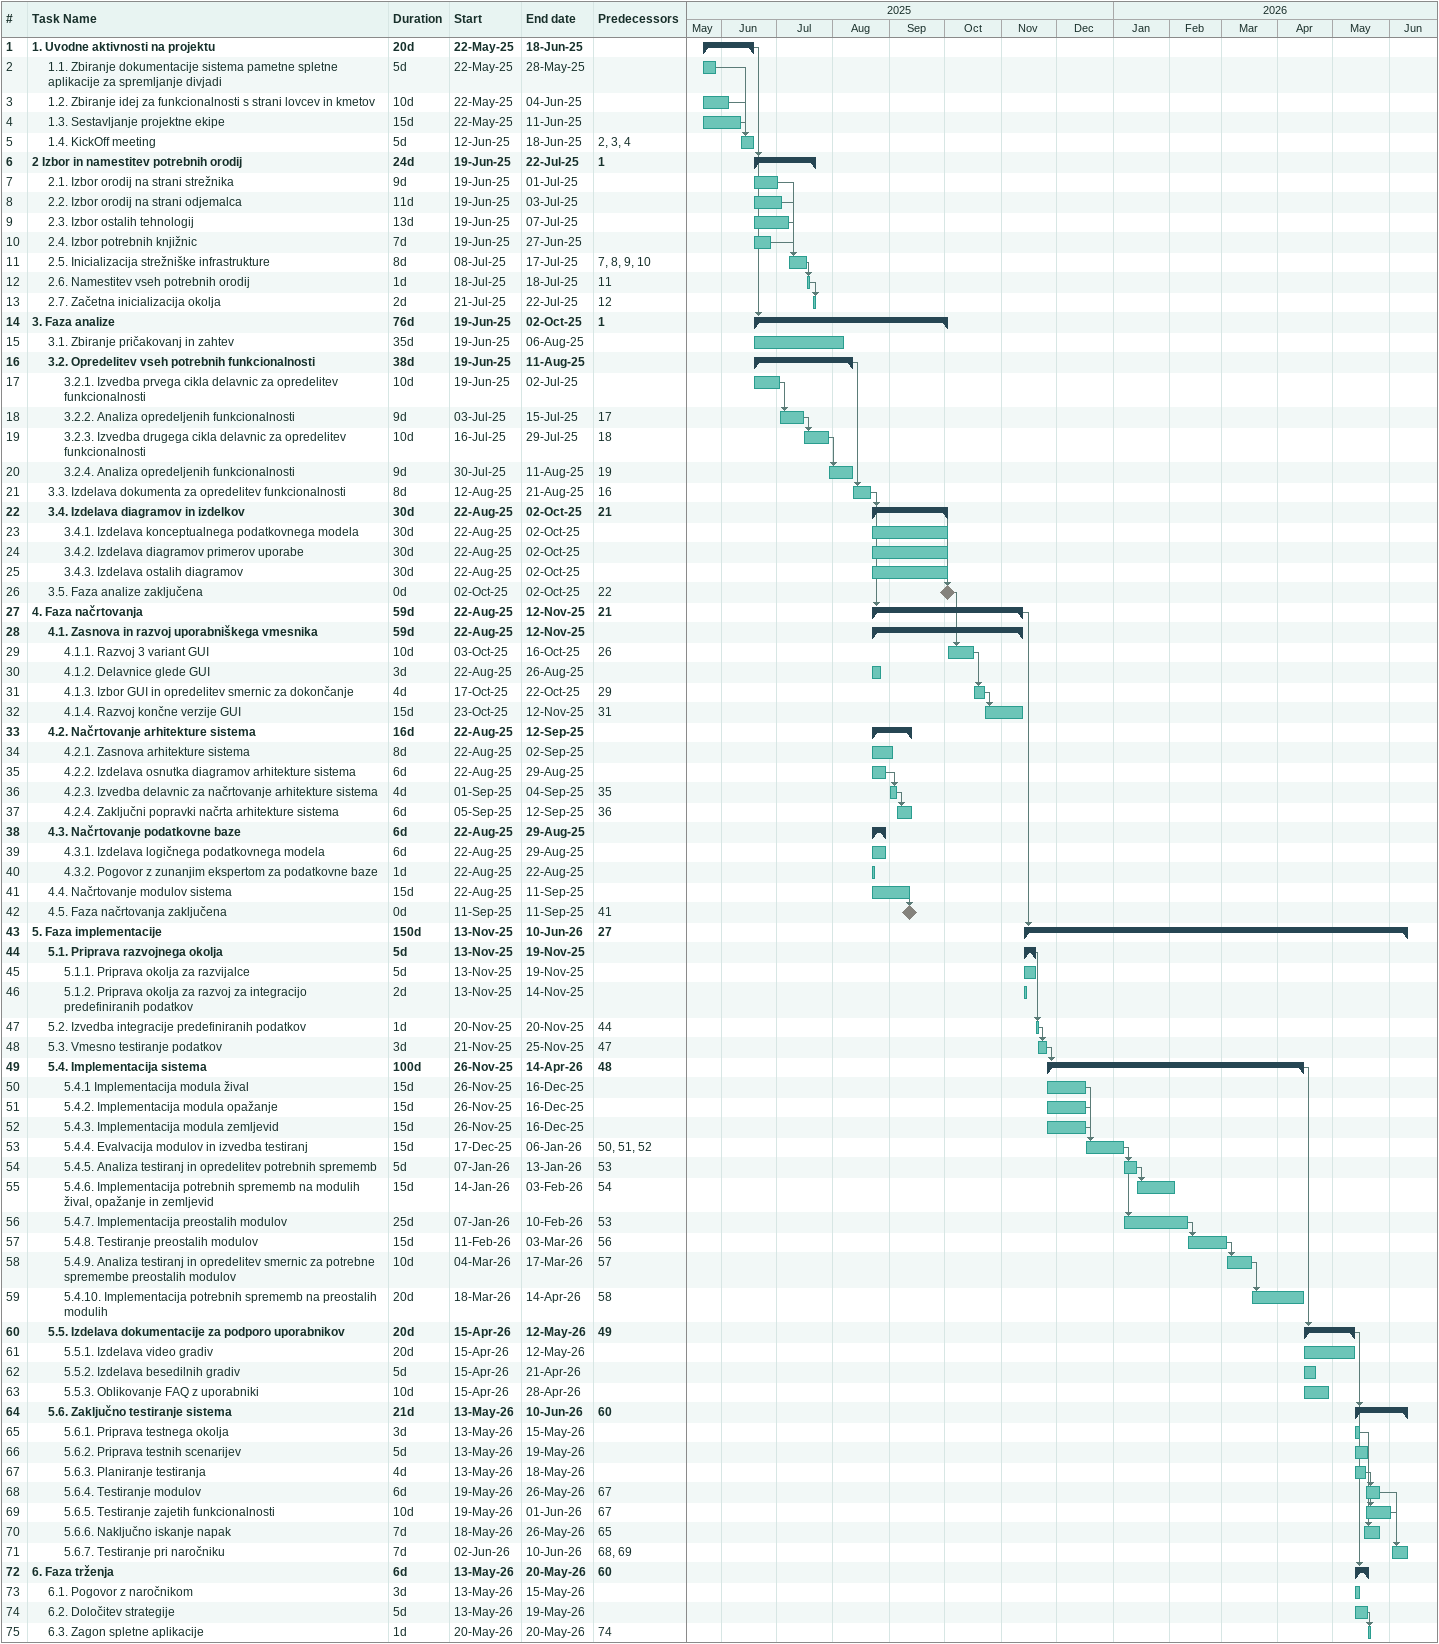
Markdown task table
| ID | Level | Task | Duration | Start | Finish | Predecessors |
|---|---|---|---|---|---|---|
| 1 | 1 | **1. Uvodne aktivnosti na projektu** | 20d | 2025-05-22 | 2025-06-18 |  |
| 2 | 2 | 1.1. Zbiranje dokumentacije sistema pametne spletne aplikacije za spremljanje divjadi | 5d | 2025-05-22 | 2025-05-28 |  |
| 3 | 2 | 1.2. Zbiranje idej za funkcionalnosti s strani lovcev in kmetov | 10d | 2025-05-22 | 2025-06-04 |  |
| 4 | 2 | 1.3. Sestavljanje projektne ekipe | 15d | 2025-05-22 | 2025-06-11 |  |
| 5 | 2 | 1.4. KickOff meeting | 5d | 2025-06-12 | 2025-06-18 | 2, 3, 4 |
| 6 | 1 | **2 Izbor in namestitev potrebnih orodij** | 24d | 2025-06-19 | 2025-07-22 | 1 |
| 7 | 2 | 2.1. Izbor orodij na strani strežnika | 9d | 2025-06-19 | 2025-07-01 |  |
| 8 | 2 | 2.2. Izbor orodij na strani odjemalca | 11d | 2025-06-19 | 2025-07-03 |  |
| 9 | 2 | 2.3. Izbor ostalih tehnologij | 13d | 2025-06-19 | 2025-07-07 |  |
| 10 | 2 | 2.4. Izbor potrebnih knjižnic | 7d | 2025-06-19 | 2025-06-27 |  |
| 11 | 2 | 2.5. Inicializacija strežniške infrastrukture | 8d | 2025-07-08 | 2025-07-17 | 7, 8, 9, 10 |
| 12 | 2 | 2.6. Namestitev vseh potrebnih orodij | 1d | 2025-07-18 | 2025-07-18 | 11 |
| 13 | 2 | 2.7. Začetna inicializacija okolja | 2d | 2025-07-21 | 2025-07-22 | 12 |
| 14 | 1 | **3. Faza analize** | 76d | 2025-06-19 | 2025-10-02 | 1 |
| 15 | 2 | 3.1. Zbiranje pričakovanj in zahtev | 35d | 2025-06-19 | 2025-08-06 |  |
| 16 | 2 | **3.2. Opredelitev vseh potrebnih funkcionalnosti** | 38d | 2025-06-19 | 2025-08-11 |  |
| 17 | 3 | 3.2.1. Izvedba prvega cikla delavnic za opredelitev funkcionalnosti | 10d | 2025-06-19 | 2025-07-02 |  |
| 18 | 3 | 3.2.2. Analiza opredeljenih funkcionalnosti | 9d | 2025-07-03 | 2025-07-15 | 17 |
| 19 | 3 | 3.2.3. Izvedba drugega cikla delavnic za opredelitev funkcionalnosti | 10d | 2025-07-16 | 2025-07-29 | 18 |
| 20 | 3 | 3.2.4. Analiza opredeljenih funkcionalnosti | 9d | 2025-07-30 | 2025-08-11 | 19 |
| 21 | 2 | 3.3. Izdelava dokumenta za opredelitev funkcionalnosti | 8d | 2025-08-12 | 2025-08-21 | 16 |
| 22 | 2 | **3.4. Izdelava diagramov in izdelkov** | 30d | 2025-08-22 | 2025-10-02 | 21 |
| 23 | 3 | 3.4.1. Izdelava konceptualnega podatkovnega modela | 30d | 2025-08-22 | 2025-10-02 |  |
| 24 | 3 | 3.4.2. Izdelava diagramov primerov uporabe | 30d | 2025-08-22 | 2025-10-02 |  |
| 25 | 3 | 3.4.3. Izdelava ostalih diagramov | 30d | 2025-08-22 | 2025-10-02 |  |
| 26 | 2 | 3.5. Faza analize zaključena | 0d | 2025-10-02 | 2025-10-02 | 22 |
| 27 | 1 | **4. Faza načrtovanja** | 59d | 2025-08-22 | 2025-11-12 | 21 |
| 28 | 2 | **4.1. Zasnova in razvoj uporabniškega vmesnika** | 59d | 2025-08-22 | 2025-11-12 |  |
| 29 | 3 | 4.1.1. Razvoj 3 variant GUI | 10d | 2025-10-03 | 2025-10-16 | 26 |
| 30 | 3 | 4.1.2. Delavnice glede GUI | 3d | 2025-08-22 | 2025-08-26 |  |
| 31 | 3 | 4.1.3. Izbor GUI in opredelitev smernic za dokončanje | 4d | 2025-10-17 | 2025-10-22 | 29 |
| 32 | 3 | 4.1.4. Razvoj končne verzije GUI | 15d | 2025-10-23 | 2025-11-12 | 31 |
| 33 | 2 | **4.2. Načrtovanje arhitekture sistema** | 16d | 2025-08-22 | 2025-09-12 |  |
| 34 | 3 | 4.2.1. Zasnova arhitekture sistema | 8d | 2025-08-22 | 2025-09-02 |  |
| 35 | 3 | 4.2.2. Izdelava osnutka diagramov arhitekture sistema | 6d | 2025-08-22 | 2025-08-29 |  |
| 36 | 3 | 4.2.3. Izvedba delavnic za načrtovanje arhitekture sistema | 4d | 2025-09-01 | 2025-09-04 | 35 |
| 37 | 3 | 4.2.4. Zaključni popravki načrta arhitekture sistema | 6d | 2025-09-05 | 2025-09-12 | 36 |
| 38 | 2 | **4.3. Načrtovanje podatkovne baze** | 6d | 2025-08-22 | 2025-08-29 |  |
| 39 | 3 | 4.3.1. Izdelava logičnega podatkovnega modela | 6d | 2025-08-22 | 2025-08-29 |  |
| 40 | 3 | 4.3.2. Pogovor z zunanjim ekspertom za podatkovne baze | 1d | 2025-08-22 | 2025-08-22 |  |
| 41 | 2 | 4.4. Načrtovanje modulov sistema | 15d | 2025-08-22 | 2025-09-11 |  |
| 42 | 2 | 4.5. Faza načrtovanja zaključena | 0d | 2025-09-11 | 2025-09-11 | 41 |
| 43 | 1 | **5. Faza implementacije** | 150d | 2025-11-13 | 2026-06-10 | 27 |
| 44 | 2 | **5.1. Priprava razvojnega okolja** | 5d | 2025-11-13 | 2025-11-19 |  |
| 45 | 3 | 5.1.1. Priprava okolja za razvijalce | 5d | 2025-11-13 | 2025-11-19 |  |
| 46 | 3 | 5.1.2. Priprava okolja za razvoj za integracijo predefiniranih podatkov | 2d | 2025-11-13 | 2025-11-14 |  |
| 47 | 2 | 5.2. Izvedba integracije predefiniranih podatkov | 1d | 2025-11-20 | 2025-11-20 | 44 |
| 48 | 2 | 5.3. Vmesno testiranje podatkov | 3d | 2025-11-21 | 2025-11-25 | 47 |
| 49 | 2 | **5.4. Implementacija sistema** | 100d | 2025-11-26 | 2026-04-14 | 48 |
| 50 | 3 | 5.4.1 Implementacija modula žival | 15d | 2025-11-26 | 2025-12-16 |  |
| 51 | 3 | 5.4.2. Implementacija modula opažanje | 15d | 2025-11-26 | 2025-12-16 |  |
| 52 | 3 | 5.4.3. Implementacija modula zemljevid | 15d | 2025-11-26 | 2025-12-16 |  |
| 53 | 3 | 5.4.4. Evalvacija modulov in izvedba testiranj | 15d | 2025-12-17 | 2026-01-06 | 50, 51, 52 |
| 54 | 3 | 5.4.5. Analiza testiranj in opredelitev potrebnih sprememb | 5d | 2026-01-07 | 2026-01-13 | 53 |
| 55 | 3 | 5.4.6. Implementacija potrebnih sprememb na modulih žival, opažanje in zemljevid | 15d | 2026-01-14 | 2026-02-03 | 54 |
| 56 | 3 | 5.4.7. Implementacija preostalih modulov | 25d | 2026-01-07 | 2026-02-10 | 53 |
| 57 | 3 | 5.4.8. Testiranje preostalih modulov | 15d | 2026-02-11 | 2026-03-03 | 56 |
| 58 | 3 | 5.4.9. Analiza testiranj in opredelitev smernic za potrebne spremembe preostalih modulov | 10d | 2026-03-04 | 2026-03-17 | 57 |
| 59 | 3 | 5.4.10. Implementacija potrebnih sprememb na preostalih modulih | 20d | 2026-03-18 | 2026-04-14 | 58 |
| 60 | 2 | **5.5. Izdelava dokumentacije za podporo uporabnikov** | 20d | 2026-04-15 | 2026-05-12 | 49 |
| 61 | 3 | 5.5.1. Izdelava video gradiv | 20d | 2026-04-15 | 2026-05-12 |  |
| 62 | 3 | 5.5.2. Izdelava besedilnih gradiv | 5d | 2026-04-15 | 2026-04-21 |  |
| 63 | 3 | 5.5.3. Oblikovanje FAQ z uporabniki | 10d | 2026-04-15 | 2026-04-28 |  |
| 64 | 2 | **5.6. Zaključno testiranje sistema** | 21d | 2026-05-13 | 2026-06-10 | 60 |
| 65 | 3 | 5.6.1. Priprava testnega okolja | 3d | 2026-05-13 | 2026-05-15 |  |
| 66 | 3 | 5.6.2. Priprava testnih scenarijev | 5d | 2026-05-13 | 2026-05-19 |  |
| 67 | 3 | 5.6.3. Planiranje testiranja | 4d | 2026-05-13 | 2026-05-18 |  |
| 68 | 3 | 5.6.4. Testiranje modulov | 6d | 2026-05-19 | 2026-05-26 | 67 |
| 69 | 3 | 5.6.5. Testiranje zajetih funkcionalnosti | 10d | 2026-05-19 | 2026-06-01 | 67 |
| 70 | 3 | 5.6.6. Naključno iskanje napak | 7d | 2026-05-18 | 2026-05-26 | 65 |
| 71 | 3 | 5.6.7. Testiranje pri naročniku | 7d | 2026-06-02 | 2026-06-10 | 68, 69 |
| 72 | 1 | **6. Faza trženja** | 6d | 2026-05-13 | 2026-05-20 | 60 |
| 73 | 2 | 6.1. Pogovor z naročnikom | 3d | 2026-05-13 | 2026-05-15 |  |
| 74 | 2 | 6.2. Določitev strategije | 5d | 2026-05-13 | 2026-05-19 |  |
| 75 | 2 | 6.3. Zagon spletne aplikacije | 1d | 2026-05-20 | 2026-05-20 | 74 |
